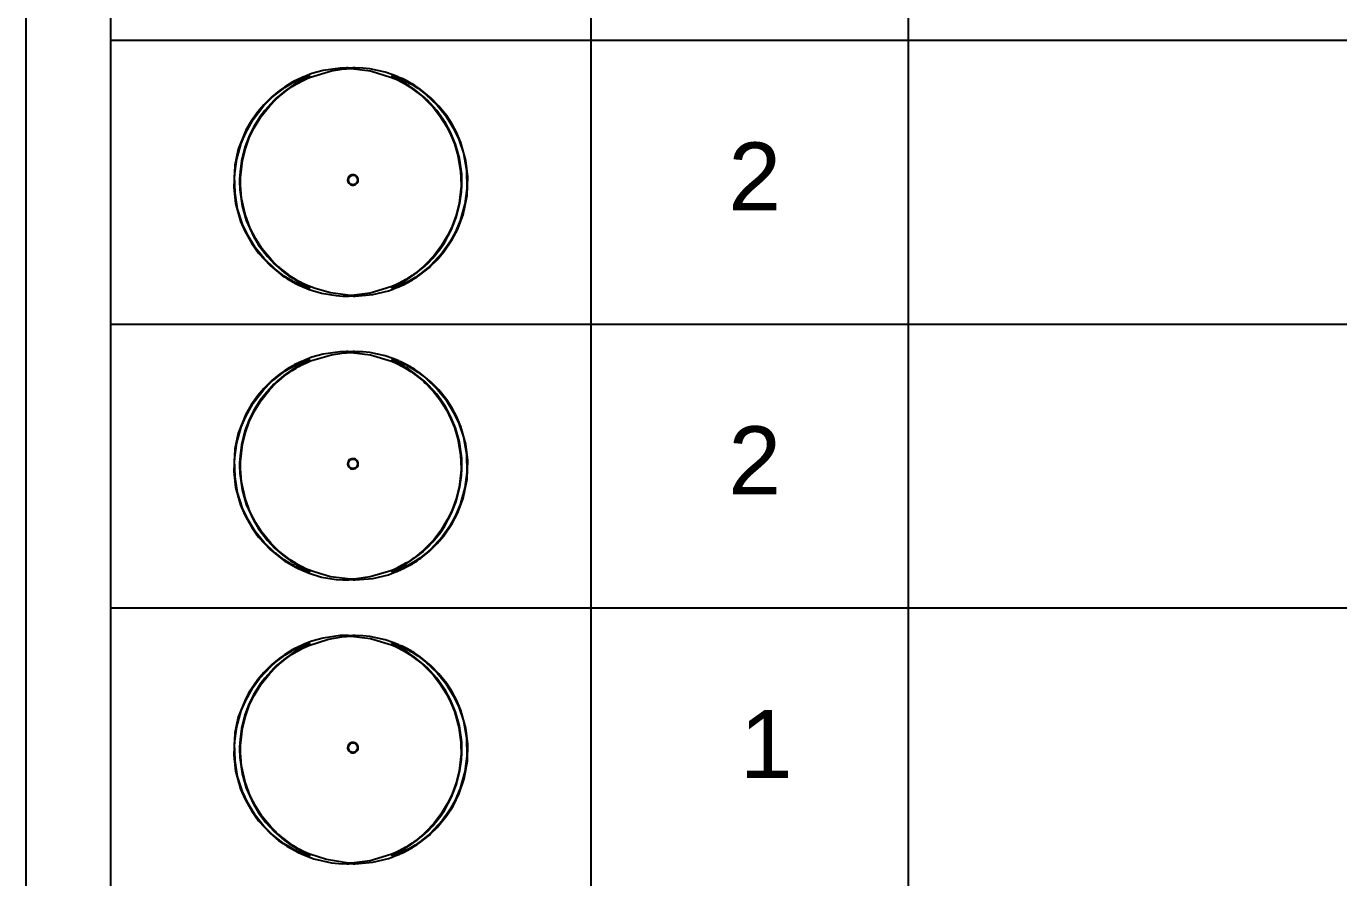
# Model space of a CAD drawing. Header units: millimetres. Extents: x 0 to 135, y -17 to 120.
# Drawn here: x 0 to 7.11, y 20.47 to 25.08 of the extents above; entities that cross this region are included whole.
import ezdxf

# ---------------------------------------------------------------- set-up
doc = ezdxf.new("R2010")
doc.units = ezdxf.units.MM
doc.layers.add('Plan View', color=7, linetype='Continuous')
doc.layers.add('Plant Legend', color=7, linetype='Continuous')
picture_1 = doc.add_image_def('image1.jpg', size_in_pixel=(8192, 8192))

# ---------------------------------------------------------------- blocks, each defined once
blk = doc.blocks.new('1')
at = {"flags": 1}
for tag in ['Export Name', 'Export Layer']:
    blk.add_attdef(tag, (0, 0), '', height=0.0254, dxfattribs=at)
at = {"layer": 'Plan View'}
image = blk.add_image(picture_1, insert=(0, 0), size_in_units=(120, 120), dxfattribs=dict(at, fade=50))
image.dxf.flags = 7
blk = doc.blocks.new('422')
at = {"layer": 'Plant Legend'}
for points in [[(0.4583, 119.2984), (21.053, 119.2984), (21.053, 6.5593), (0.4583, 6.5593)], [(1.7394, 23.6227), (1.7485, 23.6228), (1.7578, 23.6247), (1.7632, 23.6246), (1.7725, 23.6226), (1.7819, 23.6227), (1.8782, 23.6308), (1.9624, 23.6511), (1.9825, 23.6589), (2.0066, 23.669), (2.0083, 23.6695), (2.0189, 23.6735), (2.0293, 23.6785), (2.0308, 23.6789), (2.044, 23.6844), (2.0644, 23.6949), (2.0925, 23.711), (2.0975, 23.7145), (2.1176, 23.727), (2.1243, 23.7317), (2.1297, 23.735), (2.1376, 23.741), (2.1844, 23.7782), (2.1911, 23.7849), (2.2272, 23.8197), (2.2634, 23.8621), (2.3089, 23.929), (2.3369, 23.9825), (2.3678, 24.064), (2.3892, 24.1683), (2.3929, 24.2713), (2.3823, 24.3582), (2.3556, 24.4546), (2.3315, 24.5109), (2.3088, 24.5536), (2.2794, 24.599), (2.2363, 24.6525), (2.1951, 24.6943), (2.135, 24.7434), (2.1054, 24.7635), (2.0908, 24.772), (2.0855, 24.7755), (2.0587, 24.7902), (2.0547, 24.7921), (2.0373, 24.801), (2.0306, 24.8036), (2.0253, 24.8054), (2.0186, 24.809), (1.9865, 24.8216), (1.9451, 24.8365), (1.8621, 24.8541), (1.8247, 24.858), (1.7819, 24.8588), (1.7766, 24.8598), (1.7699, 24.8597), (1.7605, 24.8577), (1.7538, 24.8577), (1.7445, 24.8598), (1.7351, 24.8596), (1.7017, 24.8586), (1.6094, 24.8458), (1.5479, 24.829), (1.5104, 24.8134), (1.4983, 24.8089), (1.4917, 24.8055), (1.4524, 24.7875), (1.4449, 24.7828), (1.4246, 24.7715), (1.3994, 24.7554), (1.3713, 24.7354), (1.3312, 24.7028), (1.3259, 24.6975), (1.2868, 24.6591), (1.2547, 24.6217), (1.2189, 24.5708), (1.1904, 24.5214), (1.1492, 24.4184), (1.1303, 24.3328), (1.1241, 24.2111), (1.1347, 24.1242), (1.1614, 24.0279), (1.1841, 23.9743), (1.2216, 23.9072), (1.259, 23.8552), (1.3219, 23.7881), (1.3874, 23.735), (1.4021, 23.7253), (1.4115, 23.719), (1.4583, 23.6921), (1.477, 23.6827), (1.4863, 23.6788), (1.4917, 23.677), (1.4984, 23.6735), (1.5332, 23.6595), (1.6, 23.6386), (1.6789, 23.6256), (1.7164, 23.6233), (1.7351, 23.6235)], [(1.7578, 23.6266), (1.6495, 23.6403), (1.5653, 23.6643), (1.5184, 23.682), (1.4917, 23.6954), (1.4902, 23.6963), (1.4743, 23.7047), (1.4476, 23.7207), (1.4302, 23.7318), (1.4207, 23.7391), (1.374, 23.7754), (1.366, 23.782), (1.3564, 23.7912), (1.3499, 23.7968), (1.3267, 23.8206), (1.2773, 23.8808), (1.2437, 23.933), (1.2143, 23.9905), (1.186, 24.0667), (1.167, 24.1536), (1.1607, 24.2245), (1.1608, 24.2633), (1.1716, 24.3569), (1.1876, 24.4211), (1.2089, 24.4799), (1.2355, 24.5348), (1.2716, 24.5936), (1.3196, 24.6538), (1.3526, 24.6879), (1.37, 24.7039), (1.3994, 24.7278), (1.4155, 24.74), (1.4409, 24.7575), (1.4623, 24.7709), (1.4732, 24.7768), (1.489, 24.7856), (1.5251, 24.8031), (1.5412, 24.8097), (1.6535, 24.8429), (1.711, 24.8517), (1.7605, 24.8557), (1.8648, 24.8427), (1.9798, 24.808), (1.9892, 24.8044), (2.0039, 24.7977), (2.0427, 24.7776), (2.0841, 24.7524), (2.0922, 24.7461), (2.143, 24.707), (2.1523, 24.6991), (2.1604, 24.6912), (2.1644, 24.6882), (2.1913, 24.6605), (2.2048, 24.6458), (2.2397, 24.6016), (2.2785, 24.5401), (2.3016, 24.4946), (2.3205, 24.4478), (2.3392, 24.385), (2.3537, 24.2967), (2.3556, 24.2658), (2.3562, 24.2192), (2.3454, 24.1255), (2.3295, 24.0614), (2.3081, 24.0025), (2.2816, 23.9477), (2.2482, 23.8928), (2.2081, 23.8407), (2.1644, 23.7944), (2.1561, 23.7872), (2.1496, 23.7805), (2.1443, 23.7765), (2.1176, 23.7546), (2.1002, 23.7414), (2.0907, 23.735), (2.0654, 23.7182), (2.06, 23.715), (2.0173, 23.6914), (1.9985, 23.682), (1.9758, 23.6726), (1.8635, 23.6395), (1.7779, 23.6277)], [(1.5278, 23.6665), (1.5091, 23.6727), (1.4917, 23.6794), (1.469, 23.6909), (1.4609, 23.6943), (1.4502, 23.7003), (1.4382, 23.707), (1.3981, 23.7316), (1.3553, 23.7635), (1.3497, 23.7685), (1.2894, 23.826), (1.241, 23.8862), (1.2022, 23.949), (1.1726, 24.0119), (1.1456, 24.0961), (1.1313, 24.1817), (1.1291, 24.274), (1.1409, 24.3649), (1.1649, 24.4505), (1.1874, 24.504), (1.23, 24.5802), (1.2884, 24.6552), (1.3299, 24.6971), (1.3486, 24.7131), (1.3847, 24.7411), (1.4021, 24.7533), (1.4101, 24.7586), (1.4369, 24.7748), (1.4436, 24.7782), (1.4917, 24.8027), (1.4984, 24.8051), (1.5091, 24.8099), (1.5171, 24.8126), (1.5305, 24.8165), (1.5332, 24.8165), (1.5345, 24.8161), (1.5352, 24.8156), (1.5345, 24.8141), (1.5332, 24.8126), (1.5158, 24.803), (1.4777, 24.7835), (1.4528, 24.7688), (1.4395, 24.7602), (1.3967, 24.73), (1.37, 24.7083), (1.366, 24.7042), (1.3566, 24.6965), (1.3513, 24.691), (1.3419, 24.6832), (1.2924, 24.6282), (1.2683, 24.5963), (1.2323, 24.5387), (1.2067, 24.4866), (1.1854, 24.4304), (1.1667, 24.3556), (1.1584, 24.2954), (1.1563, 24.2566), (1.1561, 24.2272), (1.157, 24.2165), (1.1574, 24.1991), (1.1698, 24.1108), (1.1923, 24.0319), (1.2309, 23.9461), (1.259, 23.8994), (1.3071, 23.8366), (1.3462, 23.7952), (1.3527, 23.7899), (1.3981, 23.751), (1.4222, 23.7334), (1.4329, 23.7267), (1.4463, 23.7177), (1.4516, 23.7145), (1.4704, 23.7029), (1.481, 23.6972), (1.5318, 23.6708), (1.5333, 23.6695), (1.5344, 23.6682), (1.5345, 23.6667), (1.5332, 23.6659), (1.5291, 23.6661)], [(1.9825, 23.6663), (1.982, 23.6668), (1.9825, 23.6683), (1.9878, 23.6724), (2.0012, 23.6794), (2.0416, 23.7003), (2.0587, 23.7104), (2.0643, 23.7136), (2.0694, 23.717), (2.0748, 23.7203), (2.1189, 23.7512), (2.1243, 23.7555), (2.147, 23.774), (2.151, 23.7781), (2.1577, 23.7832), (2.1671, 23.7925), (2.1738, 23.7979), (2.2032, 23.829), (2.246, 23.8821), (2.266, 23.9116), (2.3051, 23.9838), (2.3304, 24.048), (2.3504, 24.1269), (2.3587, 24.1884), (2.3605, 24.2245), (2.3609, 24.2553), (2.3596, 24.2833), (2.3475, 24.3703), (2.3262, 24.4467), (2.2992, 24.5107), (2.2714, 24.5618), (2.2244, 24.6284), (2.2085, 24.6472), (2.1722, 24.6859), (2.1629, 24.6939), (2.1575, 24.6993), (2.1508, 24.7046), (2.1029, 24.7434), (2.0748, 24.7622), (2.0466, 24.7795), (2.032, 24.7876), (1.9865, 24.8107), (1.9837, 24.8129), (1.9826, 24.8143), (1.9825, 24.8157), (1.9838, 24.8164), (1.9865, 24.8165), (1.9905, 24.8155), (2.0146, 24.807), (2.0253, 24.803), (2.028, 24.8016), (2.0388, 24.7955), (2.0534, 24.7895), (2.0641, 24.7835), (2.0721, 24.7791), (2.0761, 24.7768), (2.0908, 24.7685), (2.1216, 24.7487), (2.163, 24.7176), (2.2276, 24.6565), (2.2731, 24.6003), (2.3162, 24.5308), (2.3444, 24.4706), (2.3687, 24.397), (2.3854, 24.3047), (2.3877, 24.2058), (2.3773, 24.1229), (2.3522, 24.0319), (2.3243, 23.9677), (2.2936, 23.9129), (2.287, 23.9022), (2.2538, 23.8567), (2.1885, 23.7863), (2.1826, 23.7818), (2.1764, 23.7758), (2.1323, 23.7412), (2.1069, 23.7237), (2.0801, 23.7076), (2.0681, 23.7009), (2.029, 23.6815), (2.028, 23.6809), (2.0052, 23.6714), (1.9878, 23.6661), (1.9852, 23.6658), (1.9838, 23.6659)], [(1.7665, 24.2245), (1.7732, 24.2245), (1.7839, 24.2272), (1.7886, 24.2303), (1.7926, 24.2339), (1.7958, 24.2379), (1.7982, 24.2432), (1.7994, 24.2486), (1.7992, 24.2566), (1.7972, 24.2633), (1.795, 24.2673), (1.7926, 24.2702), (1.7885, 24.274), (1.7846, 24.2767), (1.7806, 24.2784), (1.7752, 24.2794), (1.7652, 24.2793), (1.7592, 24.2777), (1.7508, 24.2726), (1.7468, 24.2686), (1.7443, 24.2646), (1.742, 24.2579), (1.7415, 24.2499), (1.7423, 24.2446), (1.7432, 24.2419), (1.7445, 24.2391), (1.7471, 24.2352), (1.7511, 24.2311), (1.7566, 24.2272), (1.7605, 24.2256), (1.7632, 24.2249)], [(1.7645, 24.227), (1.7592, 24.2294), (1.7538, 24.2331), (1.751, 24.2365), (1.7478, 24.2432), (1.7466, 24.2486), (1.7466, 24.2553), (1.7477, 24.2606), (1.7511, 24.2675), (1.7552, 24.2722), (1.7592, 24.2749), (1.7618, 24.2763), (1.7645, 24.2773), (1.7685, 24.2779), (1.7752, 24.2776), (1.7766, 24.2772), (1.7832, 24.2737), (1.7878, 24.27), (1.7908, 24.266), (1.7932, 24.2606), (1.7944, 24.2553), (1.7945, 24.2499), (1.7931, 24.2432), (1.7907, 24.2379), (1.7872, 24.2331), (1.7819, 24.2292), (1.7792, 24.2276), (1.7776, 24.2272), (1.7766, 24.2267), (1.7712, 24.2261), (1.7672, 24.2263), (1.7659, 24.2265)], [(1.7394, 22.0852), (1.7485, 22.0854), (1.7578, 22.0872), (1.7632, 22.0871), (1.7725, 22.0851), (1.7819, 22.0853), (1.8782, 22.0934), (1.9624, 22.1136), (1.9825, 22.1214), (2.0066, 22.1315), (2.0083, 22.132), (2.0189, 22.136), (2.0293, 22.141), (2.0308, 22.1414), (2.044, 22.1469), (2.0644, 22.1574), (2.0925, 22.1735), (2.0975, 22.177), (2.1176, 22.1895), (2.1243, 22.1942), (2.1297, 22.1975), (2.1376, 22.2035), (2.1844, 22.2407), (2.1911, 22.2474), (2.2272, 22.2822), (2.2634, 22.3246), (2.3089, 22.3915), (2.3369, 22.445), (2.3678, 22.5265), (2.3892, 22.6308), (2.3929, 22.7338), (2.3823, 22.8207), (2.3556, 22.9171), (2.3315, 22.9734), (2.3088, 23.0161), (2.2794, 23.0615), (2.2363, 23.115), (2.1951, 23.1568), (2.135, 23.2059), (2.1054, 23.226), (2.0908, 23.2345), (2.0855, 23.238), (2.0587, 23.2527), (2.0547, 23.2546), (2.0373, 23.2635), (2.0306, 23.2661), (2.0253, 23.2679), (2.0186, 23.2715), (1.9865, 23.2841), (1.9451, 23.299), (1.8621, 23.3166), (1.8247, 23.3205), (1.7819, 23.3213), (1.7766, 23.3223), (1.7699, 23.3222), (1.7605, 23.3202), (1.7538, 23.3202), (1.7445, 23.3223), (1.7351, 23.3221), (1.7017, 23.3211), (1.6094, 23.3083), (1.5479, 23.2915), (1.5104, 23.2759), (1.4983, 23.2714), (1.4917, 23.268), (1.4524, 23.25), (1.4449, 23.2453), (1.4246, 23.234), (1.3994, 23.2179), (1.3713, 23.1979), (1.3312, 23.1653), (1.3259, 23.16), (1.2868, 23.1216), (1.2547, 23.0842), (1.2189, 23.0333), (1.1904, 22.9839), (1.1492, 22.8809), (1.1303, 22.7953), (1.1241, 22.6736), (1.1347, 22.5867), (1.1614, 22.4904), (1.1841, 22.4368), (1.2216, 22.3697), (1.259, 22.3177), (1.3219, 22.2506), (1.3874, 22.1975), (1.4021, 22.1878), (1.4115, 22.1815), (1.4583, 22.1546), (1.477, 22.1452), (1.4863, 22.1413), (1.4917, 22.1395), (1.4984, 22.136), (1.5332, 22.122), (1.6, 22.1011), (1.6789, 22.0881), (1.7164, 22.0858), (1.7351, 22.086)], [(1.5278, 22.129), (1.5091, 22.1352), (1.4917, 22.1419), (1.469, 22.1535), (1.4609, 22.1568), (1.4502, 22.1628), (1.4382, 22.1695), (1.3981, 22.1941), (1.3553, 22.226), (1.3497, 22.231), (1.2894, 22.2885), (1.241, 22.3487), (1.2022, 22.4115), (1.1726, 22.4744), (1.1456, 22.5586), (1.1313, 22.6442), (1.1291, 22.7365), (1.1409, 22.8274), (1.1649, 22.913), (1.1874, 22.9665), (1.23, 23.0427), (1.2884, 23.1177), (1.3299, 23.1596), (1.3486, 23.1756), (1.3847, 23.2036), (1.4021, 23.2158), (1.4101, 23.2212), (1.4369, 23.2373), (1.4436, 23.2407), (1.4917, 23.2652), (1.4984, 23.2676), (1.5091, 23.2724), (1.5171, 23.2751), (1.5305, 23.279), (1.5332, 23.279), (1.5345, 23.2786), (1.5352, 23.2781), (1.5345, 23.2766), (1.5332, 23.2752), (1.5158, 23.2655), (1.4777, 23.246), (1.4528, 23.2313), (1.4395, 23.2227), (1.3967, 23.1925), (1.37, 23.1708), (1.366, 23.1667), (1.3566, 23.159), (1.3513, 23.1535), (1.3419, 23.1457), (1.2924, 23.0907), (1.2683, 23.0588), (1.2323, 23.0012), (1.2067, 22.9491), (1.1854, 22.8929), (1.1667, 22.8181), (1.1584, 22.7579), (1.1563, 22.7191), (1.1561, 22.6897), (1.157, 22.679), (1.1574, 22.6616), (1.1698, 22.5733), (1.1923, 22.4944), (1.2309, 22.4086), (1.259, 22.3619), (1.3071, 22.2991), (1.3462, 22.2577), (1.3527, 22.2524), (1.3981, 22.2135), (1.4222, 22.1959), (1.4329, 22.1892), (1.4463, 22.1802), (1.4516, 22.177), (1.4704, 22.1654), (1.481, 22.1597), (1.5318, 22.1333), (1.5333, 22.132), (1.5344, 22.1307), (1.5345, 22.1292), (1.5332, 22.1284), (1.5291, 22.1286)], [(1.7578, 22.0891), (1.6495, 22.1028), (1.5653, 22.1268), (1.5184, 22.1445), (1.4917, 22.1579), (1.4902, 22.1588), (1.4743, 22.1672), (1.4476, 22.1832), (1.4302, 22.1943), (1.4207, 22.2016), (1.374, 22.2379), (1.366, 22.2445), (1.3564, 22.2537), (1.3499, 22.2593), (1.3267, 22.2831), (1.2773, 22.3433), (1.2437, 22.3955), (1.2143, 22.453), (1.186, 22.5292), (1.167, 22.6161), (1.1607, 22.687), (1.1608, 22.7258), (1.1716, 22.8194), (1.1876, 22.8836), (1.2089, 22.9424), (1.2355, 22.9973), (1.2716, 23.0561), (1.3196, 23.1163), (1.3526, 23.1505), (1.37, 23.1664), (1.3994, 23.1903), (1.4155, 23.2025), (1.4409, 23.22), (1.4623, 23.2334), (1.4732, 23.2393), (1.489, 23.2481), (1.5251, 23.2656), (1.5412, 23.2722), (1.6535, 23.3054), (1.711, 23.3142), (1.7605, 23.3182), (1.8648, 23.3052), (1.9798, 23.2705), (1.9892, 23.2669), (2.0039, 23.2602), (2.0427, 23.2401), (2.0841, 23.2149), (2.0922, 23.2086), (2.143, 23.1695), (2.1523, 23.1616), (2.1604, 23.1537), (2.1644, 23.1507), (2.1913, 23.123), (2.2048, 23.1083), (2.2397, 23.0641), (2.2785, 23.0026), (2.3016, 22.9572), (2.3205, 22.9103), (2.3392, 22.8475), (2.3537, 22.7592), (2.3556, 22.7283), (2.3562, 22.6817), (2.3454, 22.588), (2.3295, 22.5239), (2.3081, 22.465), (2.2816, 22.4102), (2.2482, 22.3554), (2.2081, 22.3032), (2.1644, 22.2569), (2.1561, 22.2497), (2.1496, 22.243), (2.1443, 22.239), (2.1176, 22.2171), (2.1002, 22.2039), (2.0907, 22.1975), (2.0654, 22.1807), (2.06, 22.1775), (2.0173, 22.1539), (1.9985, 22.1445), (1.9758, 22.1351), (1.8635, 22.102), (1.7779, 22.0902)], [(1.9825, 22.1288), (1.982, 22.1293), (1.9825, 22.1308), (1.9878, 22.1349), (2.0012, 22.1419), (2.0416, 22.1628), (2.0587, 22.1729), (2.0643, 22.1761), (2.0694, 22.1795), (2.0748, 22.1828), (2.1189, 22.2137), (2.1243, 22.218), (2.147, 22.2365), (2.151, 22.2406), (2.1577, 22.2458), (2.1671, 22.2551), (2.1738, 22.2604), (2.2032, 22.2915), (2.246, 22.3447), (2.266, 22.3741), (2.3051, 22.4463), (2.3304, 22.5105), (2.3504, 22.5894), (2.3587, 22.6509), (2.3605, 22.687), (2.3609, 22.7178), (2.3596, 22.7459), (2.3475, 22.8328), (2.3262, 22.9092), (2.2992, 22.9732), (2.2714, 23.0244), (2.2244, 23.0909), (2.2085, 23.1097), (2.1722, 23.1484), (2.1629, 23.1564), (2.1575, 23.1618), (2.1508, 23.1671), (2.1029, 23.2059), (2.0748, 23.2247), (2.0466, 23.242), (2.032, 23.2501), (1.9865, 23.2732), (1.9837, 23.2754), (1.9826, 23.2768), (1.9825, 23.2782), (1.9838, 23.2789), (1.9865, 23.279), (1.9905, 23.278), (2.0146, 23.2695), (2.0253, 23.2655), (2.028, 23.2641), (2.0388, 23.2581), (2.0534, 23.252), (2.0641, 23.246), (2.0721, 23.2416), (2.0761, 23.2393), (2.0908, 23.231), (2.1216, 23.2112), (2.163, 23.1801), (2.2276, 23.119), (2.2731, 23.0628), (2.3162, 22.9933), (2.3444, 22.9331), (2.3687, 22.8595), (2.3854, 22.7673), (2.3877, 22.6683), (2.3773, 22.5854), (2.3522, 22.4944), (2.3243, 22.4302), (2.2936, 22.3754), (2.287, 22.3647), (2.2538, 22.3192), (2.1885, 22.2488), (2.1826, 22.2444), (2.1764, 22.2383), (2.1323, 22.2037), (2.1069, 22.1862), (2.0801, 22.1701), (2.0681, 22.1634), (2.029, 22.1441), (2.028, 22.1434), (2.0052, 22.1339), (1.9878, 22.1286), (1.9852, 22.1283), (1.9838, 22.1284)], [(1.7665, 22.687), (1.7732, 22.687), (1.7839, 22.6897), (1.7886, 22.6928), (1.7926, 22.6964), (1.7958, 22.7004), (1.7982, 22.7057), (1.7994, 22.7111), (1.7992, 22.7191), (1.7972, 22.7258), (1.795, 22.7298), (1.7926, 22.7327), (1.7885, 22.7365), (1.7846, 22.7392), (1.7806, 22.7409), (1.7752, 22.7419), (1.7652, 22.7418), (1.7592, 22.7402), (1.7508, 22.7352), (1.7468, 22.7311), (1.7443, 22.7271), (1.742, 22.7204), (1.7415, 22.7124), (1.7423, 22.7071), (1.7432, 22.7044), (1.7445, 22.7016), (1.7471, 22.6977), (1.7511, 22.6937), (1.7566, 22.6897), (1.7605, 22.6881), (1.7632, 22.6874)], [(1.7645, 22.6896), (1.7592, 22.6919), (1.7538, 22.6956), (1.751, 22.699), (1.7478, 22.7057), (1.7466, 22.7111), (1.7466, 22.7178), (1.7477, 22.7231), (1.7511, 22.73), (1.7552, 22.7347), (1.7592, 22.7374), (1.7618, 22.7388), (1.7645, 22.7398), (1.7685, 22.7404), (1.7752, 22.7401), (1.7766, 22.7397), (1.7832, 22.7362), (1.7878, 22.7325), (1.7908, 22.7285), (1.7932, 22.7231), (1.7944, 22.7178), (1.7945, 22.7124), (1.7931, 22.7057), (1.7907, 22.7004), (1.7872, 22.6956), (1.7819, 22.6917), (1.7792, 22.6901), (1.7776, 22.6897), (1.7766, 22.6892), (1.7712, 22.6886), (1.7672, 22.6888), (1.7659, 22.689)], [(1.7394, 20.5477), (1.7485, 20.5479), (1.7578, 20.5497), (1.7632, 20.5497), (1.7725, 20.5476), (1.7819, 20.5478), (1.8782, 20.5559), (1.9624, 20.5761), (1.9825, 20.5839), (2.0066, 20.594), (2.0083, 20.5945), (2.0189, 20.5985), (2.028, 20.603), (2.0308, 20.6039), (2.044, 20.6094), (2.0644, 20.6199), (2.0925, 20.636), (2.0975, 20.6395), (2.1176, 20.652), (2.1243, 20.6567), (2.1297, 20.66), (2.1376, 20.666), (2.1844, 20.7032), (2.1911, 20.7099), (2.2272, 20.7447), (2.2795, 20.8085), (2.3128, 20.8607), (2.3463, 20.9289), (2.373, 21.0079), (2.3905, 21.1054), (2.3928, 21.1977), (2.3823, 21.2832), (2.3556, 21.3796), (2.3315, 21.4359), (2.3088, 21.4786), (2.2794, 21.524), (2.2363, 21.5775), (2.1951, 21.6193), (2.135, 21.6684), (2.1054, 21.6885), (2.0908, 21.697), (2.0855, 21.7005), (2.0587, 21.7152), (2.0547, 21.7171), (2.0373, 21.726), (2.0306, 21.7286), (2.0253, 21.7304), (2.0186, 21.734), (1.9865, 21.7466), (1.9451, 21.7615), (1.8621, 21.7791), (1.8247, 21.783), (1.7819, 21.7838), (1.7766, 21.7848), (1.7699, 21.7847), (1.7605, 21.7827), (1.7538, 21.7827), (1.7445, 21.7848), (1.7351, 21.7846), (1.7017, 21.7836), (1.6094, 21.7708), (1.5479, 21.754), (1.5104, 21.7384), (1.4983, 21.7339), (1.4917, 21.7305), (1.4524, 21.7125), (1.4449, 21.7078), (1.4246, 21.6965), (1.3994, 21.6804), (1.3713, 21.6604), (1.3312, 21.6278), (1.3259, 21.6225), (1.2868, 21.5841), (1.2547, 21.5467), (1.2042, 21.4716), (1.1892, 21.4437), (1.1492, 21.3434), (1.1303, 21.2578), (1.1241, 21.1361), (1.1347, 21.0492), (1.1614, 20.9529), (1.1841, 20.8993), (1.2216, 20.8322), (1.259, 20.7802), (1.3219, 20.7131), (1.3676, 20.6748), (1.3915, 20.6574), (1.4021, 20.6503), (1.4115, 20.644), (1.4583, 20.6171), (1.477, 20.6077), (1.4863, 20.6038), (1.4917, 20.602), (1.4984, 20.5985), (1.5586, 20.5748), (1.6549, 20.5533), (1.7137, 20.5482), (1.7351, 20.5485)], [(1.7578, 20.5516), (1.7351, 20.5527), (1.6267, 20.5704), (1.5372, 20.5993), (1.5131, 20.6097), (1.4917, 20.6204), (1.4902, 20.6213), (1.4743, 20.6297), (1.4476, 20.6457), (1.4302, 20.6569), (1.4207, 20.6641), (1.374, 20.7004), (1.366, 20.707), (1.3564, 20.7162), (1.3499, 20.7218), (1.3267, 20.7456), (1.2773, 20.8058), (1.2437, 20.858), (1.2143, 20.9155), (1.186, 20.9917), (1.167, 21.0786), (1.1607, 21.1495), (1.1608, 21.1883), (1.1716, 21.2819), (1.1876, 21.3461), (1.2089, 21.4049), (1.2355, 21.4598), (1.2716, 21.5186), (1.3196, 21.5788), (1.3526, 21.613), (1.37, 21.6289), (1.3994, 21.6528), (1.4155, 21.665), (1.4409, 21.6825), (1.4623, 21.6959), (1.4732, 21.7018), (1.4944, 21.7134), (1.5305, 21.7305), (1.6375, 21.7644), (1.711, 21.7767), (1.7605, 21.7807), (1.8648, 21.7677), (1.9798, 21.733), (1.9892, 21.7294), (2.0039, 21.7227), (2.0427, 21.7026), (2.0841, 21.6774), (2.0922, 21.6711), (2.143, 21.632), (2.1523, 21.6241), (2.1604, 21.6162), (2.1644, 21.6132), (2.1913, 21.5855), (2.2048, 21.5708), (2.2397, 21.5266), (2.2785, 21.4651), (2.3016, 21.4197), (2.3205, 21.3728), (2.3445, 21.2859), (2.355, 21.2043), (2.3556, 21.1908), (2.3562, 21.1442), (2.3454, 21.0505), (2.3295, 20.9864), (2.3081, 20.9275), (2.2816, 20.8727), (2.2482, 20.8179), (2.2081, 20.7657), (2.1654, 20.7202), (2.1561, 20.7122), (2.1496, 20.7055), (2.1443, 20.7015), (2.1176, 20.6796), (2.1002, 20.6664), (2.0907, 20.66), (2.0654, 20.6432), (2.06, 20.64), (2.0173, 20.6164), (1.9985, 20.607), (1.9758, 20.5976), (1.8635, 20.5645), (1.7779, 20.5527)], [(1.5278, 20.5915), (1.5091, 20.5977), (1.4917, 20.6044), (1.469, 20.616), (1.4609, 20.6193), (1.4502, 20.6253), (1.4235, 20.6406), (1.3981, 20.6566), (1.3553, 20.6885), (1.3298, 20.7109), (1.2882, 20.7523), (1.241, 20.8112), (1.2022, 20.874), (1.1715, 20.9395), (1.1456, 21.0211), (1.1313, 21.1067), (1.1291, 21.199), (1.1409, 21.2899), (1.1649, 21.3755), (1.1874, 21.429), (1.23, 21.5052), (1.2633, 21.5507), (1.3285, 21.621), (1.3486, 21.6381), (1.3847, 21.6661), (1.4021, 21.6783), (1.4101, 21.6837), (1.4369, 21.6998), (1.4436, 21.7032), (1.4917, 21.7277), (1.4984, 21.7301), (1.5091, 21.7349), (1.5171, 21.7376), (1.5305, 21.7415), (1.5332, 21.7415), (1.5345, 21.7411), (1.5352, 21.7406), (1.5345, 21.7391), (1.5332, 21.7376), (1.5158, 21.728), (1.4777, 21.7085), (1.4528, 21.6938), (1.4395, 21.6852), (1.3967, 21.655), (1.37, 21.6333), (1.366, 21.6292), (1.3566, 21.6215), (1.3513, 21.616), (1.3419, 21.6082), (1.2924, 21.5532), (1.2683, 21.5213), (1.2323, 21.4637), (1.2067, 21.4116), (1.1854, 21.3554), (1.1667, 21.2806), (1.1584, 21.2204), (1.1563, 21.1816), (1.1561, 21.1522), (1.157, 21.1415), (1.1574, 21.1241), (1.1698, 21.0358), (1.1923, 20.9569), (1.2309, 20.8711), (1.259, 20.8244), (1.2991, 20.771), (1.3433, 20.7229), (1.3554, 20.7122), (1.3981, 20.676), (1.4222, 20.6584), (1.4329, 20.6517), (1.4463, 20.6427), (1.4704, 20.6279), (1.481, 20.6222), (1.5318, 20.5958), (1.5333, 20.5945), (1.5344, 20.5932), (1.5345, 20.5917), (1.5332, 20.5909), (1.5291, 20.5911)], [(1.9825, 20.5913), (1.982, 20.5918), (1.9825, 20.5933), (1.9878, 20.5974), (2.0012, 20.6044), (2.0416, 20.6253), (2.0587, 20.6354), (2.0643, 20.6386), (2.0694, 20.642), (2.1176, 20.6751), (2.1243, 20.6805), (2.147, 20.699), (2.151, 20.7031), (2.1577, 20.7083), (2.1671, 20.7176), (2.1738, 20.7229), (2.2032, 20.754), (2.246, 20.8072), (2.266, 20.8366), (2.3051, 20.9088), (2.3304, 20.973), (2.3504, 21.0519), (2.3587, 21.1134), (2.3605, 21.1495), (2.3609, 21.1803), (2.3596, 21.2084), (2.3475, 21.2953), (2.3262, 21.3717), (2.2992, 21.4357), (2.2714, 21.4869), (2.2244, 21.5534), (2.2085, 21.5722), (2.1722, 21.6109), (2.1629, 21.6189), (2.1575, 21.6243), (2.1508, 21.6296), (2.1029, 21.6684), (2.0748, 21.6872), (2.0466, 21.7045), (2.032, 21.7126), (1.9865, 21.7357), (1.9837, 21.7379), (1.9826, 21.7393), (1.9825, 21.7407), (1.9838, 21.7414), (1.9865, 21.7415), (1.9905, 21.7405), (2.0146, 21.732), (2.0253, 21.728), (2.028, 21.7266), (2.0388, 21.7206), (2.0534, 21.7145), (2.0641, 21.7085), (2.0721, 21.7041), (2.0761, 21.7018), (2.0908, 21.6935), (2.1216, 21.6737), (2.163, 21.6426), (2.2276, 21.5815), (2.2731, 21.5253), (2.3162, 21.4558), (2.3444, 21.3956), (2.3687, 21.322), (2.3854, 21.2297), (2.3877, 21.1308), (2.3773, 21.0479), (2.3522, 20.9569), (2.3243, 20.8927), (2.2936, 20.8379), (2.287, 20.8272), (2.2538, 20.7817), (2.1885, 20.7113), (2.1826, 20.7069), (2.1764, 20.7008), (2.1323, 20.6662), (2.1069, 20.6487), (2.0801, 20.6326), (2.0681, 20.6259), (2.0288, 20.6066), (2.028, 20.6059), (2.0052, 20.5964), (1.9878, 20.5911), (1.9852, 20.5908), (1.9838, 20.5909)], [(1.7665, 21.1495), (1.7732, 21.1495), (1.7839, 21.1522), (1.7886, 21.1553), (1.7926, 21.1589), (1.7958, 21.1629), (1.7982, 21.1682), (1.7994, 21.1736), (1.7992, 21.1816), (1.7972, 21.1883), (1.795, 21.1923), (1.7926, 21.1952), (1.7885, 21.199), (1.7846, 21.2017), (1.7806, 21.2034), (1.7752, 21.2044), (1.7652, 21.2043), (1.7592, 21.2027), (1.7508, 21.1977), (1.7468, 21.1936), (1.7443, 21.1896), (1.742, 21.1829), (1.7415, 21.1749), (1.7423, 21.1696), (1.7432, 21.1669), (1.7445, 21.1641), (1.7471, 21.1602), (1.7511, 21.1562), (1.7566, 21.1522), (1.7605, 21.1506), (1.7645, 21.1496)], [(1.7645, 21.1521), (1.7592, 21.1544), (1.7538, 21.1581), (1.751, 21.1615), (1.7478, 21.1682), (1.7466, 21.1736), (1.7466, 21.1803), (1.7478, 21.1856), (1.7502, 21.191), (1.7529, 21.195), (1.7565, 21.1983), (1.7618, 21.2013), (1.7645, 21.2023), (1.7685, 21.2029), (1.7752, 21.2026), (1.7766, 21.2022), (1.7792, 21.2011), (1.7864, 21.1963), (1.7889, 21.1936), (1.7922, 21.1883), (1.794, 21.1829), (1.7946, 21.1763), (1.7935, 21.1696), (1.7921, 21.1656), (1.7886, 21.1596), (1.7859, 21.157), (1.7792, 21.1526), (1.7776, 21.1522), (1.7766, 21.1517), (1.7712, 21.1511), (1.7672, 21.1513), (1.7659, 21.1515)]]:
    blk.add_lwpolyline(points, close=True, dxfattribs=at)
for points in [[(3.06, 118.0871), (3.06, 6.5595)], [(4.7795, 118.0871), (4.7795, 6.5595)], [(0.4583, 25.0093), (21.053, 25.0093)], [(0.4583, 23.4718), (21.053, 23.4718)], [(0.4583, 21.9343), (21.053, 21.9343)]]:
    blk.add_lwpolyline(points, dxfattribs=at)
at = {"flags": 1}
for tag in ['Export Name', 'Export Layer']:
    blk.add_attdef(tag, (0, 0), '', height=0.0254, dxfattribs=at)
at = {"layer": 'Plant Legend', "char_height": 0.368116, "attachment_point": 1}
for s, insert in [('\\fArial|b0|i0;2', (3.805, 24.4552)), ('\\fArial|b0|i0;2', (3.805, 22.9177)), ('\\fArial|b0|i0;1', (3.8667, 21.3802))]:
    blk.add_mtext(s, dxfattribs=dict(at, insert=insert))

msp = doc.modelspace()

# ---------------------------------------------------------------- block references
at = {"layer": 'Plan View', "color": 7}
msp.add_blockref('1', (0, 0), dxfattribs=at)
at = {"layer": 'Plant Legend', "color": 7}
msp.add_blockref('422', (0, 0), dxfattribs=at)

doc.saveas('drawing.dxf')
